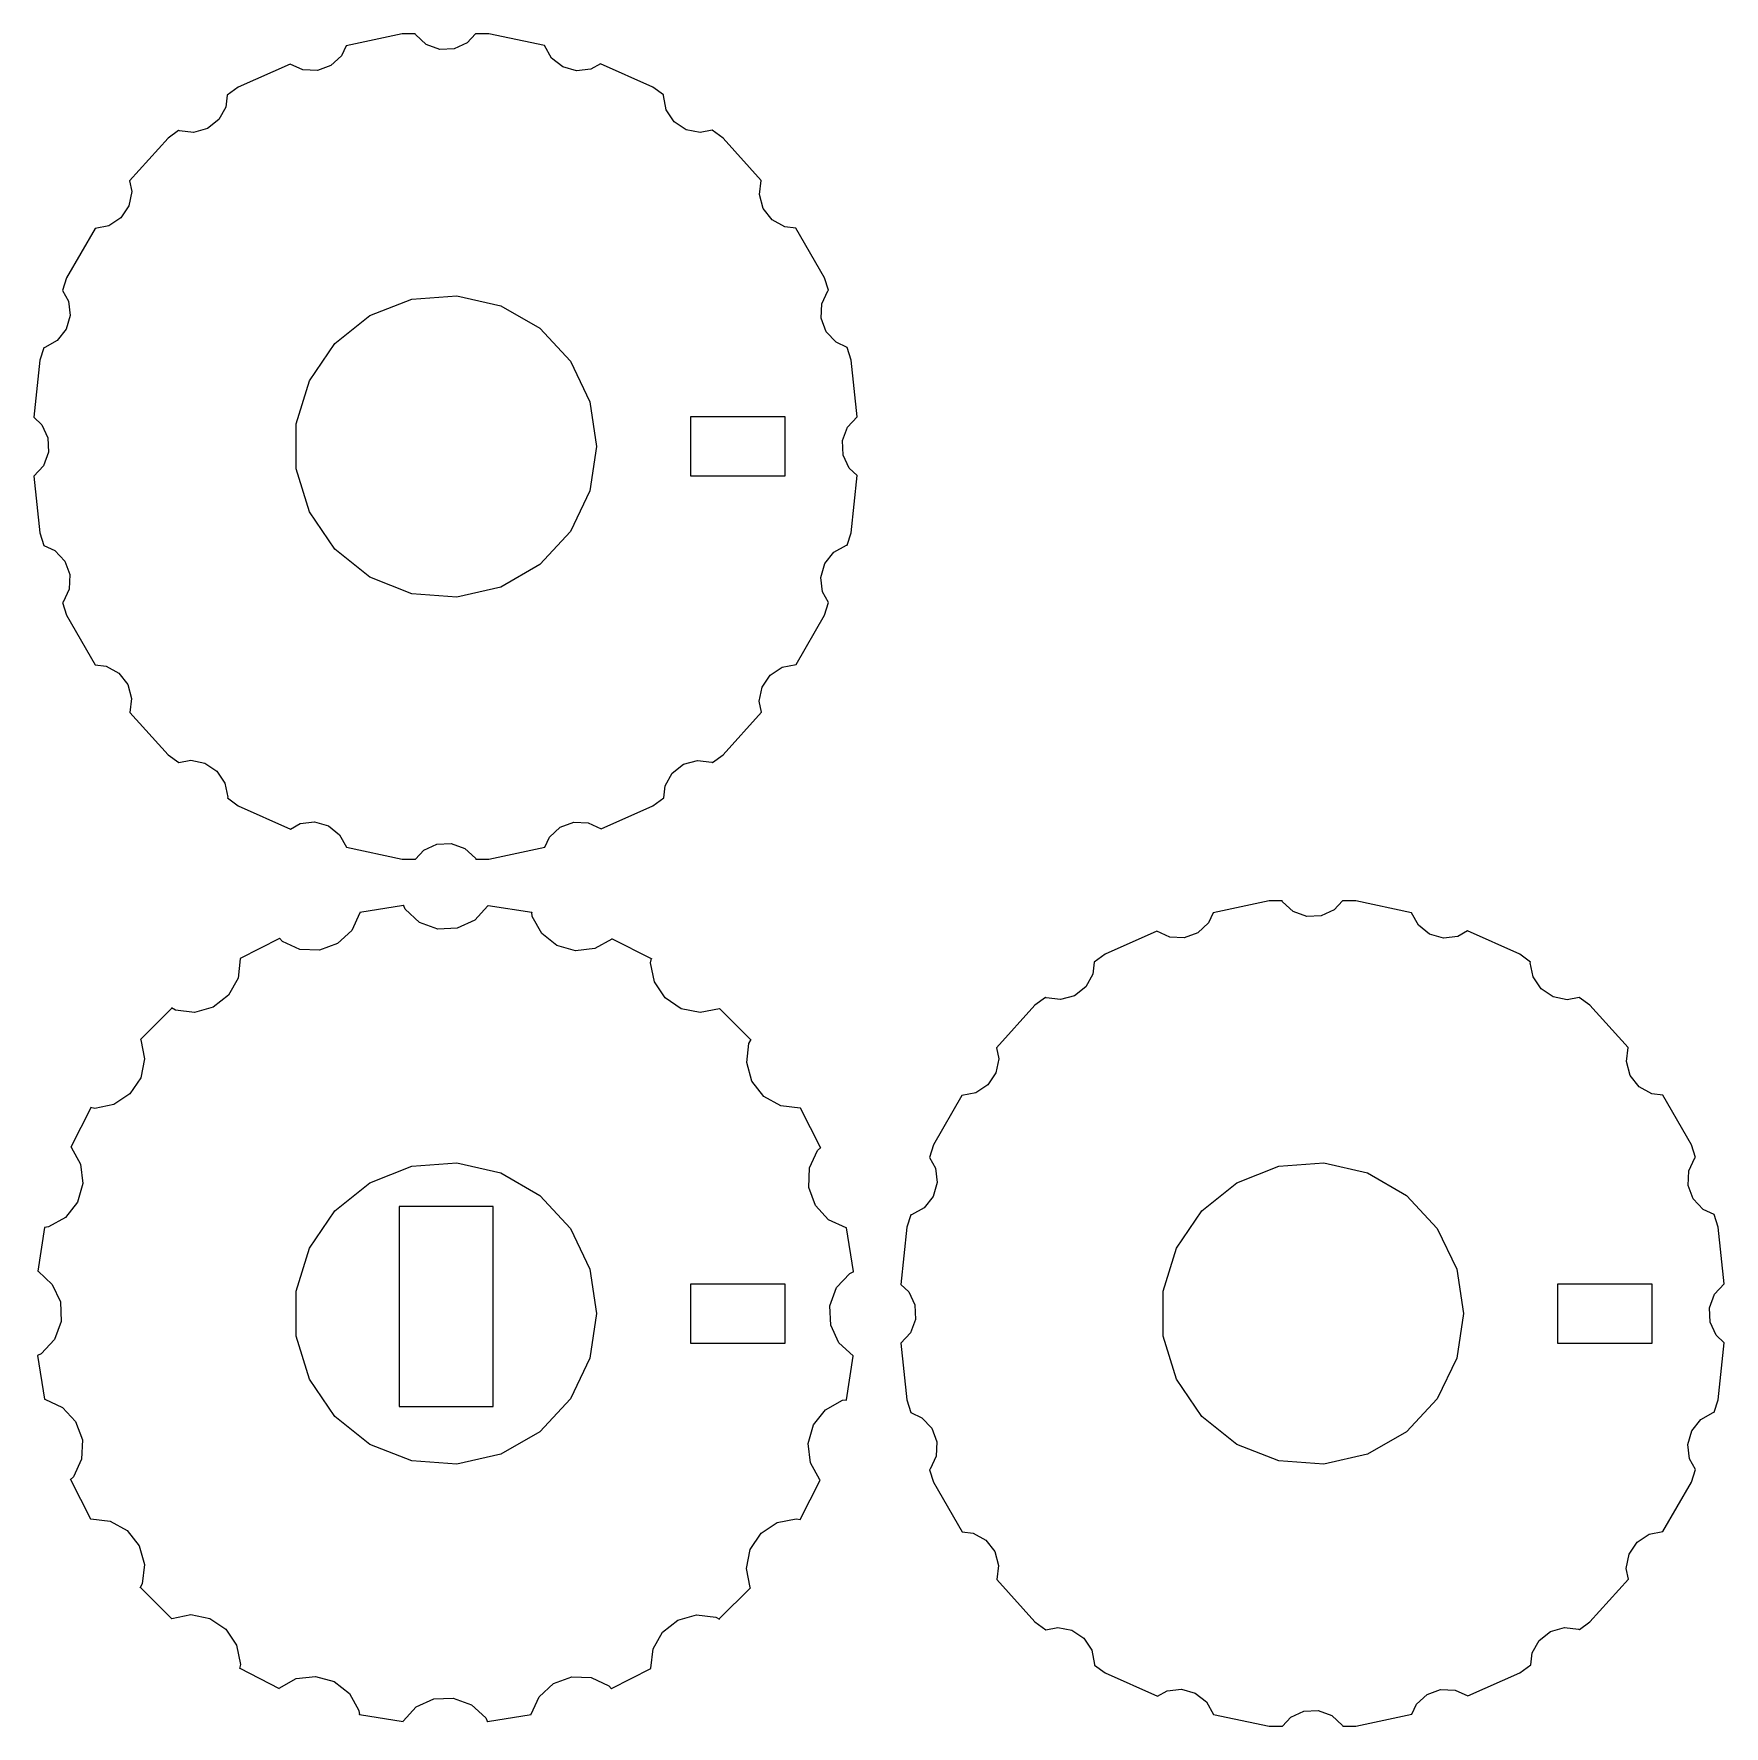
# Model space of a CAD drawing. Header units: metres. Extents: x -17.7 to 55, y -17.7 to 55.
import ezdxf

# ---------------------------------------------------------------- set-up
doc = ezdxf.new("R2010")
doc.units = ezdxf.units.M

msp = doc.modelspace()

# ---------------------------------------------------------------- linework, layer by layer
for p, q in [((-1.86539, 55.0495), (-4.27948, 54.5364)), ((-1.29964, 55.0495), (-1.86539, 55.0495)), ((-1.28531, 55.0184), (-1.29964, 55.0495)), ((-0.83011, 54.5977), (-1.28531, 55.0184)), ((0.93384, 54.667), (0.37088, 54.4074)), ((1.28748, 55.0495), (0.93384, 54.667)), ((1.86539, 55.0495), (1.28748, 55.0495)), ((4.25645, 54.5413), (1.86539, 55.0495)), ((-4.47807, 54.1056), (-4.93327, 53.6848)), ((-4.27948, 54.5364), (-4.47807, 54.1056)), ((-0.24852, 54.3831), (-0.83011, 54.5977)), ((0.37088, 54.4074), (-0.24852, 54.3831)), ((4.5553, 54.0076), (4.25645, 54.5413)), ((5.04211, 53.6239), (4.5553, 54.0076)), ((-6.68973, 53.7507), (-8.92287, 52.7564)), ((-6.13428, 53.4946), (-6.68973, 53.7507)), ((-5.51486, 53.4703), (-6.13428, 53.4946)), ((-4.93327, 53.6848), (-5.51486, 53.4703)), ((5.63875, 53.4556), (5.04211, 53.6239)), ((6.25435, 53.5285), (5.63875, 53.4556)), ((6.66821, 53.7602), (6.25435, 53.5285)), ((8.92287, 52.7564), (6.66821, 53.7602)), ((-9.39041, 52.4167), (-9.45164, 51.8994)), ((-8.92287, 52.7564), (-9.39041, 52.4167)), ((9.38057, 52.4239), (8.92287, 52.7564)), ((9.37389, 52.3903), (9.38057, 52.4239)), ((-9.45164, 51.8994), (-9.75455, 51.3585)), ((9.49483, 51.7823), (9.37389, 52.3903)), ((9.83922, 51.2669), (9.49483, 51.7823)), ((-10.2414, 50.9747), (-10.838, 50.8065)), ((-9.75455, 51.3585), (-10.2414, 50.9747)), ((10.3546, 50.9225), (9.83922, 51.2669)), ((-11.9411, 50.5635), (-13.5926, 48.7294)), ((-11.4834, 50.896), (-11.9411, 50.5635)), ((-11.4536, 50.8793), (-11.4834, 50.896)), ((-10.838, 50.8065), (-11.4536, 50.8793)), ((10.9626, 50.8016), (10.3546, 50.9225)), ((11.4736, 50.9032), (10.9626, 50.8016)), ((11.9411, 50.5635), (11.4736, 50.9032)), ((13.5768, 48.7469), (11.9411, 50.5635)), ((-13.5, 48.2642), (-13.621, 47.6562)), ((-13.5926, 48.7294), (-13.5, 48.2642)), ((13.5049, 48.1395), (13.5768, 48.7469)), ((13.6732, 47.5429), (13.5049, 48.1395)), ((-13.621, 47.6562), (-13.9654, 47.1407)), ((14.057, 47.0561), (13.6732, 47.5429)), ((-15.0807, 46.677), (-16.3029, 44.56)), ((-14.4808, 46.7964), (-15.0807, 46.677)), ((-13.9654, 47.1407), (-14.4808, 46.7964)), ((14.5978, 46.7532), (14.057, 47.0561)), ((15.0689, 46.6974), (14.5978, 46.7532)), ((16.3029, 44.56), (15.0689, 46.6974)), ((-16.3029, 44.56), (-16.4815, 44.0104)), ((16.4777, 44.022), (16.3029, 44.56)), ((-16.4815, 44.0104), (-16.2269, 43.5559)), ((-1.44638, 43.6385), (0.48573, 43.7833)), ((0.48573, 43.7833), (2.37471, 43.3522)), ((16.1931, 43.4358), (16.4526, 43.9988)), ((16.4526, 43.9988), (16.4777, 44.022)), ((-16.2269, 43.5559), (-16.1541, 42.9403)), ((-3.25, 42.9307), (-1.44638, 43.6385)), ((2.37471, 43.3522), (4.05267, 42.3834)), ((16.1687, 42.8164), (16.1931, 43.4358)), ((-16.3223, 42.3436), (-16.7061, 41.8568)), ((-16.1541, 42.9403), (-16.3223, 42.3436)), ((-4.76483, 41.7226), (-3.25, 42.9307)), ((4.05267, 42.3834), (5.37054, 40.9631)), ((16.3833, 42.2348), (16.1687, 42.8164)), ((16.8041, 41.7796), (16.3833, 42.2348)), ((-17.281, 41.5499), (-17.4558, 41.0119)), ((-17.247, 41.5539), (-17.281, 41.5499)), ((-16.7061, 41.8568), (-17.247, 41.5539)), ((-5.85629, 40.1218), (-4.76483, 41.7226)), ((17.2772, 41.5615), (16.8041, 41.7796)), ((17.4558, 41.0119), (17.2772, 41.5615)), ((-17.4558, 41.0119), (-17.7138, 38.5573)), ((5.37054, 40.9631), (6.21121, 39.2174)), ((17.7113, 38.5808), (17.4558, 41.0119)), ((-6.4274, 38.2703), (-5.85629, 40.1218)), ((6.21121, 39.2174), (6.5, 37.3015)), ((10.5502, 36.0165), (10.5502, 38.5865)), ((10.5502, 38.5865), (14.6005, 38.5865)), ((14.6005, 38.5865), (14.6005, 36.0165)), ((-17.7138, 38.5573), (-17.3654, 38.2354)), ((-17.3654, 38.2354), (-17.1059, 37.6724)), ((-6.4274, 36.3327), (-6.4274, 38.2703)), ((17.0816, 37.55), (17.2961, 38.1316)), ((17.2961, 38.1316), (17.7113, 38.5808)), ((-17.1059, 37.6724), (-17.0816, 37.053)), ((6.5, 37.3015), (6.21121, 35.3856)), ((17.1059, 36.9306), (17.0816, 37.55)), ((-17.2961, 36.4714), (-17.7113, 36.0223)), ((-17.0816, 37.053), (-17.2961, 36.4714)), ((17.3654, 36.3677), (17.1059, 36.9306)), ((-17.7113, 36.0223), (-17.4558, 33.5912)), ((-5.85629, 34.4813), (-6.4274, 36.3327)), ((14.6005, 36.0165), (10.5502, 36.0165)), ((17.7138, 36.0457), (17.3654, 36.3677)), ((17.4558, 33.5912), (17.7138, 36.0457)), ((6.21121, 35.3856), (5.37054, 33.6399)), ((-4.76483, 32.8804), (-5.85629, 34.4813)), ((-17.4558, 33.5912), (-17.2772, 33.0415)), ((5.37054, 33.6399), (4.05267, 32.2196)), ((17.281, 33.0531), (17.4558, 33.5912)), ((-17.2772, 33.0415), (-16.8041, 32.8234)), ((-16.8041, 32.8234), (-16.3833, 32.3682)), ((-3.25, 31.6723), (-4.76483, 32.8804)), ((16.7061, 32.7462), (17.247, 33.0491)), ((17.247, 33.0491), (17.281, 33.0531)), ((-16.3833, 32.3682), (-16.1687, 31.7867)), ((4.05267, 32.2196), (2.37471, 31.2508)), ((16.1541, 31.6628), (16.3223, 32.2594)), ((16.3223, 32.2594), (16.7061, 32.7462)), ((-16.1687, 31.7867), (-16.1931, 31.1672)), ((-1.44638, 30.9645), (-3.25, 31.6723)), ((16.2269, 31.0472), (16.1541, 31.6628)), ((-16.4526, 30.6043), (-16.4777, 30.581)), ((-16.4777, 30.581), (-16.3029, 30.043)), ((-16.1931, 31.1672), (-16.4526, 30.6043)), ((0.48573, 30.8197), (-1.44638, 30.9645)), ((2.37471, 31.2508), (0.48573, 30.8197)), ((16.4815, 30.5926), (16.2269, 31.0472)), ((16.3029, 30.043), (16.4815, 30.5926)), ((-16.3029, 30.043), (-15.0689, 27.9056)), ((15.0807, 27.926), (16.3029, 30.043)), ((-15.0689, 27.9056), (-14.5978, 27.8499)), ((-14.5978, 27.8499), (-14.057, 27.547)), ((13.9654, 27.4623), (14.4808, 27.8067)), ((14.4808, 27.8067), (15.0807, 27.926)), ((-14.057, 27.547), (-13.6732, 27.0602)), ((-13.6732, 27.0602), (-13.5049, 26.4635)), ((13.5, 26.3389), (13.621, 26.9469)), ((13.621, 26.9469), (13.9654, 27.4623)), ((-13.5049, 26.4635), (-13.5768, 25.8561)), ((13.5926, 25.8736), (13.5, 26.3389)), ((-13.5768, 25.8561), (-11.9411, 24.0395)), ((11.9411, 24.0395), (13.5926, 25.8736)), ((-11.9411, 24.0395), (-11.4736, 23.6998)), ((11.4834, 23.707), (11.9411, 24.0395)), ((-11.4736, 23.6998), (-10.9626, 23.8015)), ((-10.9626, 23.8015), (-10.3546, 23.6805)), ((-10.3546, 23.6805), (-9.83922, 23.3362)), ((-9.83922, 23.3362), (-9.49483, 22.8207)), ((9.75455, 23.2445), (10.2414, 23.6283)), ((10.2414, 23.6283), (10.838, 23.7966)), ((10.838, 23.7966), (11.4536, 23.7237)), ((11.4536, 23.7237), (11.4834, 23.707)), ((-9.49483, 22.8207), (-9.37389, 22.2127)), ((9.39041, 22.1863), (9.45164, 22.7037)), ((9.45164, 22.7037), (9.75455, 23.2445)), ((-9.37389, 22.2127), (-9.38057, 22.1792)), ((-9.38057, 22.1792), (-8.92287, 21.8466)), ((-8.92287, 21.8466), (-6.66821, 20.8428)), ((6.68973, 20.8524), (8.92287, 21.8466)), ((8.92287, 21.8466), (9.39041, 22.1863)), ((-6.25435, 21.0746), (-5.63875, 21.1474)), ((-5.63875, 21.1474), (-5.04211, 20.9792)), ((4.93327, 20.9182), (5.51486, 21.1328)), ((5.51486, 21.1328), (6.13428, 21.1084)), ((-6.66821, 20.8428), (-6.25435, 21.0746)), ((-5.04211, 20.9792), (-4.5553, 20.5954)), ((-4.5553, 20.5954), (-4.25645, 20.0618)), ((4.27948, 20.0667), (4.47807, 20.4974)), ((4.47807, 20.4974), (4.93327, 20.9182)), ((6.13428, 21.1084), (6.68973, 20.8524)), ((-4.25645, 20.0618), (-1.86539, 19.5535)), ((-1.28748, 19.5535), (-0.93384, 19.9361)), ((-0.93384, 19.9361), (-0.37088, 20.1956)), ((-0.37088, 20.1956), (0.24852, 20.2199)), ((0.24852, 20.2199), (0.83011, 20.0054)), ((0.83011, 20.0054), (1.28531, 19.5846)), ((1.86539, 19.5535), (4.27948, 20.0667)), ((-1.86539, 19.5535), (-1.28748, 19.5535)), ((1.28531, 19.5846), (1.29964, 19.5535)), ((1.29964, 19.5535), (1.86539, 19.5535)), ((-1.80524, 17.5498), (-3.68384, 17.2523)), ((-1.72977, 17.394), (-1.80714, 17.5619)), ((-1.80714, 17.5619), (-1.80524, 17.5498)), ((1.82303, 17.5336), (1.25674, 16.921)), ((1.8277, 17.5462), (1.82303, 17.5336)), ((3.7063, 17.2487), (1.8277, 17.5462)), ((35.4361, 17.748), (33.022, 17.2349)), ((36.0019, 17.748), (35.4361, 17.748)), ((36.0162, 17.7169), (36.0019, 17.748)), ((36.4714, 17.2961), (36.0162, 17.7169)), ((38.589, 17.748), (38.2354, 17.3654)), ((39.1669, 17.748), (38.589, 17.748)), ((41.558, 17.2398), (39.1669, 17.748)), ((-3.68436, 17.2388), (-4.03363, 16.4812)), ((-3.68384, 17.2523), (-3.68436, 17.2388)), ((-1.11716, 16.8277), (-1.72977, 17.394)), ((-0.33447, 16.539), (-1.11716, 16.8277)), ((1.25674, 16.921), (0.49913, 16.5717)), ((3.70821, 17.2608), (3.7063, 17.2487)), ((3.72993, 17.0772), (3.70821, 17.2608)), ((4.13756, 16.3493), (3.72993, 17.0772)), ((32.8234, 16.8041), (32.3682, 16.3833)), ((33.022, 17.2349), (32.8234, 16.8041)), ((37.053, 17.0816), (36.4714, 17.2961)), ((37.6724, 17.1059), (37.053, 17.0816)), ((38.2354, 17.3654), (37.6724, 17.1059)), ((41.8568, 16.7061), (41.558, 17.2398)), ((-7.14008, 16.133), (-8.83478, 15.2695)), ((-7.02014, 16.0081), (-7.14561, 16.1439)), ((-7.14561, 16.1439), (-7.14008, 16.133)), ((-4.03363, 16.4812), (-4.64624, 15.9149)), ((0.49913, 16.5717), (-0.33447, 16.539)), ((4.79271, 15.8329), (4.13756, 16.3493)), ((7.15199, 16.1121), (6.4241, 15.7045)), ((7.16034, 16.1227), (7.15199, 16.1121)), ((8.85504, 15.2592), (7.16034, 16.1227)), ((30.6118, 16.4491), (28.3786, 15.4549)), ((31.1672, 16.1931), (30.6118, 16.4491)), ((31.7867, 16.1687), (31.1672, 16.1931)), ((32.3682, 16.3833), (31.7867, 16.1687)), ((42.3436, 16.3223), (41.8568, 16.7061)), ((42.9403, 16.1541), (42.3436, 16.3223)), ((43.5559, 16.2269), (42.9403, 16.1541)), ((43.9697, 16.4587), (43.5559, 16.2269)), ((46.2244, 15.4549), (43.9697, 16.4587)), ((-6.26253, 15.6589), (-7.02014, 16.0081)), ((-5.42892, 15.6261), (-6.26253, 15.6589)), ((-4.64624, 15.9149), (-5.42892, 15.6261)), ((5.59564, 15.6064), (4.79271, 15.8329)), ((6.4241, 15.7045), (5.59564, 15.6064)), ((28.3786, 15.4549), (27.9111, 15.1152)), ((46.6821, 15.1223), (46.2244, 15.4549)), ((-8.83112, 15.2565), (-8.92917, 14.4281)), ((-8.83478, 15.2695), (-8.83112, 15.2565)), ((8.82452, 15.0888), (8.86058, 15.2701)), ((8.98727, 14.2706), (8.82452, 15.0888)), ((8.86058, 15.2701), (8.85504, 15.2592)), ((27.8499, 14.5978), (27.547, 14.057)), ((27.9111, 15.1152), (27.8499, 14.5978)), ((46.6754, 15.0888), (46.6821, 15.1223)), ((46.7964, 14.4808), (46.6754, 15.0888)), ((-8.92917, 14.4281), (-9.33681, 13.7002)), ((9.45076, 13.5769), (8.98727, 14.2706)), ((27.547, 14.057), (27.0602, 13.6732)), ((47.1407, 13.9654), (46.7964, 14.4808)), ((47.6562, 13.621), (47.1407, 13.9654)), ((-11.776, 13.137), (-13.1209, 11.7921)), ((-11.6234, 13.0553), (-11.7846, 13.1456)), ((-11.7846, 13.1456), (-11.776, 13.137)), ((-9.99196, 13.1837), (-10.7949, 12.9573)), ((-9.33681, 13.7002), (-9.99196, 13.1837)), ((10.1444, 13.1134), (9.45076, 13.5769)), ((10.9626, 12.9507), (10.1444, 13.1134)), ((11.7809, 13.1134), (10.9626, 12.9507)), ((11.7921, 13.1209), (11.7809, 13.1134)), ((13.137, 11.776), (11.7921, 13.1209)), ((25.3604, 13.262), (23.7089, 11.4279)), ((25.8181, 13.5945), (25.3604, 13.262)), ((25.8479, 13.5778), (25.8181, 13.5945)), ((26.4635, 13.5049), (25.8479, 13.5778)), ((27.0602, 13.6732), (26.4635, 13.5049)), ((48.2642, 13.5), (47.6562, 13.621)), ((48.7751, 13.6017), (48.2642, 13.5)), ((49.2427, 13.262), (48.7751, 13.6017)), ((50.8783, 11.4454), (49.2427, 13.262)), ((-10.7949, 12.9573), (-11.6234, 13.0553)), ((-13.1209, 11.7921), (-13.1134, 11.7809)), ((-13.1134, 11.7809), (-12.9507, 10.9626)), ((13.0553, 11.6234), (13.1456, 11.7846)), ((13.1456, 11.7846), (13.137, 11.776)), ((-12.9507, 10.9626), (-13.1134, 10.1444)), ((12.9573, 10.7949), (13.0553, 11.6234)), ((23.8015, 10.9626), (23.6805, 10.3546)), ((23.7089, 11.4279), (23.8015, 10.9626)), ((50.8065, 10.838), (50.8783, 11.4454)), ((13.1837, 9.99196), (12.9573, 10.7949)), ((23.6805, 10.3546), (23.3362, 9.83922)), ((50.9747, 10.2414), (50.8065, 10.838)), ((51.3585, 9.75455), (50.9747, 10.2414)), ((-13.1134, 10.1444), (-13.5769, 9.45076)), ((13.7002, 9.33681), (13.1837, 9.99196)), ((22.8207, 9.49483), (22.2208, 9.3755)), ((23.3362, 9.83922), (22.8207, 9.49483)), ((51.8994, 9.45164), (51.3585, 9.75455)), ((-15.2592, 8.85504), (-16.1227, 7.16034)), ((-15.0888, 8.82452), (-15.2701, 8.86058)), ((-15.2701, 8.86058), (-15.2592, 8.85504)), ((-14.2706, 8.98727), (-15.0888, 8.82452)), ((-13.5769, 9.45076), (-14.2706, 8.98727)), ((14.4281, 8.92917), (13.7002, 9.33681)), ((15.2565, 8.83112), (14.4281, 8.92917)), ((15.2695, 8.83478), (15.2565, 8.83112)), ((16.133, 7.14008), (15.2695, 8.83478)), ((22.2208, 9.3755), (20.9986, 7.25851)), ((52.3704, 9.39589), (51.8994, 9.45164)), ((53.6044, 7.25851), (52.3704, 9.39589)), ((-16.1227, 7.16034), (-16.1121, 7.15199)), ((-16.1121, 7.15199), (-15.7045, 6.4241)), ((15.6589, 6.26253), (16.0081, 7.02014)), ((16.0081, 7.02014), (16.1439, 7.14561)), ((16.1439, 7.14561), (16.133, 7.14008)), ((20.9986, 7.25851), (20.82, 6.70889)), ((20.82, 6.70889), (21.0746, 6.25435)), ((53.4946, 6.13428), (53.7541, 6.69724)), ((53.7793, 6.72047), (53.6044, 7.25851)), ((53.7541, 6.69724), (53.7793, 6.72047)), ((-15.7045, 6.4241), (-15.6064, 5.59564)), ((-3.25, 5.62915), (-1.44638, 6.33702)), ((-1.44638, 6.33702), (0.48573, 6.48181)), ((0.48573, 6.48181), (2.37471, 6.05067)), ((2.37471, 6.05067), (4.05267, 5.08189)), ((15.6261, 5.42892), (15.6589, 6.26253)), ((21.0746, 6.25435), (21.1474, 5.63875)), ((34.0515, 5.62915), (35.8551, 6.33702)), ((35.8551, 6.33702), (37.7873, 6.48181)), ((37.7873, 6.48181), (39.6762, 6.05067)), ((39.6762, 6.05067), (41.3542, 5.08189)), ((53.4703, 5.51486), (53.4946, 6.13428)), ((-15.6064, 5.59564), (-15.8329, 4.79271)), ((-4.76483, 4.42111), (-3.25, 5.62915)), ((15.9149, 4.64624), (15.6261, 5.42892)), ((21.1474, 5.63875), (20.9792, 5.04211)), ((32.5367, 4.42111), (34.0515, 5.62915)), ((53.6848, 4.93327), (53.4703, 5.51486)), ((-15.8329, 4.79271), (-16.3493, 4.13756)), ((-5.85629, 2.82024), (-4.76483, 4.42111)), ((2.05025, 4.60999), (-2, 4.60999)), ((-2, 4.60999), (-2, -4)), ((2.05025, -4), (2.05025, 4.60999)), ((4.05267, 5.08189), (5.37054, 3.66158)), ((16.4812, 4.03363), (15.9149, 4.64624)), ((20.5954, 4.5553), (20.0545, 4.25241)), ((20.9792, 5.04211), (20.5954, 4.5553)), ((31.4452, 2.82024), (32.5367, 4.42111)), ((41.3542, 5.08189), (42.6721, 3.66158)), ((54.1056, 4.47807), (53.6848, 4.93327)), ((54.5787, 4.25996), (54.1056, 4.47807)), ((-17.2487, 3.7063), (-17.5462, 1.8277)), ((-17.0772, 3.72993), (-17.2608, 3.70821)), ((-17.2608, 3.70821), (-17.2487, 3.7063)), ((-16.3493, 4.13756), (-17.0772, 3.72993)), ((5.37054, 3.66158), (6.21121, 1.91589)), ((17.2388, 3.68436), (16.4812, 4.03363)), ((17.2523, 3.68384), (17.2388, 3.68436)), ((17.5498, 1.80524), (17.2523, 3.68384)), ((19.8457, 3.71034), (19.5878, 1.25583)), ((20.0206, 4.24838), (19.8457, 3.71034)), ((20.0545, 4.25241), (20.0206, 4.24838)), ((42.6721, 3.66158), (43.5127, 1.91589)), ((54.7573, 3.71034), (54.5787, 4.25996)), ((55.0128, 1.27924), (54.7573, 3.71034)), ((-6.4274, 0.96876), (-5.85629, 2.82024)), ((30.8741, 0.96876), (31.4452, 2.82024)), ((-17.5462, 1.8277), (-17.5336, 1.82303)), ((-17.5336, 1.82303), (-16.921, 1.25674)), ((6.21121, 1.91589), (6.5, 0)), ((16.8277, 1.11716), (17.394, 1.72977)), ((17.394, 1.72977), (17.5619, 1.80714)), ((17.5619, 1.80714), (17.5498, 1.80524)), ((43.5127, 1.91589), (43.8015, 0)), ((-16.921, 1.25674), (-16.5717, 0.49913)), ((-6.4274, -0.96876), (-6.4274, 0.96876)), ((10.5502, -1.28499), (10.5502, 1.28499)), ((10.5502, 1.28499), (14.6005, 1.28499)), ((14.6005, 1.28499), (14.6005, -1.28499)), ((16.539, 0.33447), (16.8277, 1.11716)), ((19.5878, 1.25583), (19.9361, 0.93384)), ((19.9361, 0.93384), (20.1956, 0.37088)), ((30.8741, -0.96876), (30.8741, 0.96876)), ((47.8518, -1.28499), (47.8518, 1.28499)), ((47.8518, 1.28499), (51.902, 1.28499)), ((51.902, 1.28499), (51.902, -1.28499)), ((54.3831, 0.24852), (54.5977, 0.83011)), ((54.5977, 0.83011), (55.0128, 1.27924)), ((-16.5717, 0.49913), (-16.539, -0.33447)), ((6.5, 0), (6.21121, -1.91589)), ((16.5717, -0.49913), (16.539, 0.33447)), ((20.1956, 0.37088), (20.2199, -0.24852)), ((43.8015, 0), (43.5127, -1.91589)), ((54.4074, -0.37088), (54.3831, 0.24852)), ((-16.539, -0.33447), (-16.8277, -1.11716)), ((16.921, -1.25674), (16.5717, -0.49913)), ((20.2199, -0.24852), (20.0054, -0.83011)), ((54.667, -0.93384), (54.4074, -0.37088)), ((-16.8277, -1.11716), (-17.394, -1.72977)), ((-5.85629, -2.82024), (-6.4274, -0.96876)), ((14.6005, -1.28499), (10.5502, -1.28499)), ((17.5336, -1.82303), (16.921, -1.25674)), ((20.0054, -0.83011), (19.5902, -1.27924)), ((19.5902, -1.27924), (19.8457, -3.71034)), ((31.4452, -2.82024), (30.8741, -0.96876)), ((51.902, -1.28499), (47.8518, -1.28499)), ((55.0153, -1.25583), (54.667, -0.93384)), ((54.7573, -3.71034), (55.0153, -1.25583)), ((-17.394, -1.72977), (-17.5619, -1.80714)), ((-17.5619, -1.80714), (-17.5498, -1.80524)), ((-17.5498, -1.80524), (-17.2523, -3.68384)), ((6.21121, -1.91589), (5.37054, -3.66158)), ((17.2487, -3.7063), (17.5462, -1.8277)), ((17.5462, -1.8277), (17.5336, -1.82303)), ((43.5127, -1.91589), (42.6721, -3.66158)), ((-4.76483, -4.42111), (-5.85629, -2.82024)), ((32.5367, -4.42111), (31.4452, -2.82024)), ((-17.2523, -3.68384), (-17.2388, -3.68436)), ((-17.2388, -3.68436), (-16.4812, -4.03363)), ((-16.4812, -4.03363), (-15.9149, -4.64624)), ((-2, -4), (2.05025, -4)), ((5.37054, -3.66158), (4.05267, -5.08189)), ((15.8329, -4.79271), (16.3493, -4.13756)), ((16.3493, -4.13756), (17.0772, -3.72993)), ((17.0772, -3.72993), (17.2608, -3.70821)), ((17.2608, -3.70821), (17.2487, -3.7063)), ((19.8457, -3.71034), (20.0243, -4.25996)), ((20.0243, -4.25996), (20.4974, -4.47807)), ((42.6721, -3.66158), (41.3542, -5.08189)), ((54.0076, -4.5553), (54.5485, -4.25241)), ((54.5485, -4.25241), (54.5825, -4.24838)), ((54.5825, -4.24838), (54.7573, -3.71034)), ((-15.9149, -4.64624), (-15.6261, -5.42892)), ((-3.25, -5.62915), (-4.76483, -4.42111)), ((4.05267, -5.08189), (2.37471, -6.05067)), ((15.6064, -5.59564), (15.8329, -4.79271)), ((20.4974, -4.47807), (20.9182, -4.93327)), ((20.9182, -4.93327), (21.1328, -5.51486)), ((34.0515, -5.62915), (32.5367, -4.42111)), ((41.3542, -5.08189), (39.6762, -6.05067)), ((53.4556, -5.63875), (53.6239, -5.04211)), ((53.6239, -5.04211), (54.0076, -4.5553)), ((-15.6261, -5.42892), (-15.6589, -6.26253)), ((-1.44638, -6.33702), (-3.25, -5.62915)), ((15.7045, -6.4241), (15.6064, -5.59564)), ((21.1328, -5.51486), (21.1084, -6.13428)), ((35.8551, -6.33702), (34.0515, -5.62915)), ((53.5285, -6.25435), (53.4556, -5.63875)), ((-15.6589, -6.26253), (-16.0081, -7.02014)), ((0.48573, -6.48181), (-1.44638, -6.33702)), ((2.37471, -6.05067), (0.48573, -6.48181)), ((16.1121, -7.15199), (15.7045, -6.4241)), ((21.1084, -6.13428), (20.8489, -6.69724)), ((37.7873, -6.48181), (35.8551, -6.33702)), ((39.6762, -6.05067), (37.7873, -6.48181)), ((53.783, -6.70889), (53.5285, -6.25435)), ((-16.0081, -7.02014), (-16.1439, -7.14561)), ((-16.1439, -7.14561), (-16.133, -7.14008)), ((-16.133, -7.14008), (-15.2695, -8.83478)), ((15.2592, -8.85504), (16.1227, -7.16034)), ((16.1227, -7.16034), (16.1121, -7.15199)), ((20.8489, -6.69724), (20.8238, -6.72047)), ((20.8238, -6.72047), (20.9986, -7.25851)), ((20.9986, -7.25851), (22.2326, -9.39589)), ((52.3822, -9.3755), (53.6044, -7.25851)), ((53.6044, -7.25851), (53.783, -6.70889)), ((-15.2695, -8.83478), (-15.2565, -8.83112)), ((-15.2565, -8.83112), (-14.4281, -8.92917)), ((-14.4281, -8.92917), (-13.7002, -9.33681)), ((-13.7002, -9.33681), (-13.1837, -9.99196)), ((13.1134, -10.1444), (13.5769, -9.45076)), ((13.5769, -9.45076), (14.2706, -8.98727)), ((14.2706, -8.98727), (15.0888, -8.82452)), ((15.0888, -8.82452), (15.2701, -8.86058)), ((15.2701, -8.86058), (15.2592, -8.85504)), ((22.2326, -9.39589), (22.7037, -9.45164)), ((22.7037, -9.45164), (23.2445, -9.75455)), ((51.7823, -9.49483), (52.3822, -9.3755)), ((-13.1837, -9.99196), (-12.9573, -10.7949)), ((12.9507, -10.9626), (13.1134, -10.1444)), ((23.2445, -9.75455), (23.6283, -10.2414)), ((50.9225, -10.3546), (51.2669, -9.83922)), ((51.2669, -9.83922), (51.7823, -9.49483)), ((-12.9573, -10.7949), (-13.0553, -11.6234)), ((23.6283, -10.2414), (23.7966, -10.838)), ((23.7966, -10.838), (23.7247, -11.4454)), ((50.8016, -10.9626), (50.9225, -10.3546)), ((-13.0553, -11.6234), (-13.1456, -11.7846)), ((13.1134, -11.7809), (12.9507, -10.9626)), ((23.7247, -11.4454), (25.3604, -13.262)), ((49.2427, -13.262), (50.8941, -11.4279)), ((50.8941, -11.4279), (50.8016, -10.9626)), ((-13.1456, -11.7846), (-13.137, -11.776)), ((-13.137, -11.776), (-11.7921, -13.1209)), ((11.776, -13.137), (13.1209, -11.7921)), ((13.1209, -11.7921), (13.1134, -11.7809)), ((-11.7809, -13.1134), (-10.9626, -12.9507)), ((-10.9626, -12.9507), (-10.1444, -13.1134)), ((9.99196, -13.1837), (10.7949, -12.9573)), ((10.7949, -12.9573), (11.6234, -13.0553)), ((11.6234, -13.0553), (11.7846, -13.1456)), ((-11.7921, -13.1209), (-11.7809, -13.1134)), ((-10.1444, -13.1134), (-9.45076, -13.5769)), ((-9.45076, -13.5769), (-8.98727, -14.2706)), ((8.92917, -14.4281), (9.33681, -13.7002)), ((9.33681, -13.7002), (9.99196, -13.1837)), ((11.7846, -13.1456), (11.776, -13.137)), ((25.3604, -13.262), (25.8279, -13.6017)), ((25.8279, -13.6017), (26.3389, -13.5)), ((26.3389, -13.5), (26.9469, -13.621)), ((26.9469, -13.621), (27.4623, -13.9654)), ((47.0561, -14.057), (47.5429, -13.6732)), ((47.5429, -13.6732), (48.1395, -13.5049)), ((48.1395, -13.5049), (48.7551, -13.5778)), ((48.7551, -13.5778), (48.785, -13.5945)), ((48.785, -13.5945), (49.2427, -13.262)), ((-8.98727, -14.2706), (-8.82452, -15.0888)), ((8.83112, -15.2565), (8.92917, -14.4281)), ((27.4623, -13.9654), (27.8067, -14.4808)), ((27.8067, -14.4808), (27.9276, -15.0888)), ((46.7532, -14.5978), (47.0561, -14.057)), ((-8.82452, -15.0888), (-8.86058, -15.2701)), ((-8.86058, -15.2701), (-8.85504, -15.2592)), ((-8.85504, -15.2592), (-7.16034, -16.1227)), ((7.14008, -16.133), (8.83478, -15.2695)), ((8.83478, -15.2695), (8.83112, -15.2565)), ((27.9276, -15.0888), (27.9209, -15.1223)), ((27.9209, -15.1223), (28.3786, -15.4549)), ((46.2244, -15.4549), (46.6919, -15.1152)), ((46.6919, -15.1152), (46.7532, -14.5978)), ((-7.15199, -16.1121), (-6.4241, -15.7045)), ((-6.4241, -15.7045), (-5.59564, -15.6064)), ((-5.59564, -15.6064), (-4.79271, -15.8329)), ((-4.79271, -15.8329), (-4.13756, -16.3493)), ((4.03363, -16.4812), (4.64624, -15.9149)), ((4.64624, -15.9149), (5.42892, -15.6261)), ((5.42892, -15.6261), (6.26253, -15.6589)), ((6.26253, -15.6589), (7.02014, -16.0081)), ((7.02014, -16.0081), (7.14561, -16.1439)), ((28.3786, -15.4549), (30.6333, -16.4587)), ((43.9913, -16.4491), (46.2244, -15.4549)), ((-7.16034, -16.1227), (-7.15199, -16.1121)), ((-4.13756, -16.3493), (-3.72993, -17.0772)), ((-1.25674, -16.921), (-0.49913, -16.5717)), ((-0.49913, -16.5717), (0.33447, -16.539)), ((0.33447, -16.539), (1.11716, -16.8277)), ((3.68436, -17.2388), (4.03363, -16.4812)), ((7.14561, -16.1439), (7.14008, -16.133)), ((30.6333, -16.4587), (31.0472, -16.2269)), ((31.0472, -16.2269), (31.6628, -16.1541)), ((31.6628, -16.1541), (32.2594, -16.3223)), ((32.2594, -16.3223), (32.7462, -16.7061)), ((32.7462, -16.7061), (33.0451, -17.2398)), ((41.7796, -16.8041), (42.2348, -16.3833)), ((42.2348, -16.3833), (42.8164, -16.1687)), ((42.8164, -16.1687), (43.4358, -16.1931)), ((43.4358, -16.1931), (43.9913, -16.4491)), ((-3.72993, -17.0772), (-3.70821, -17.2608)), ((-3.70821, -17.2608), (-3.7063, -17.2487)), ((-3.7063, -17.2487), (-1.8277, -17.5462)), ((-1.82303, -17.5336), (-1.25674, -16.921)), ((1.11716, -16.8277), (1.72977, -17.394)), ((1.72977, -17.394), (1.80714, -17.5619)), ((1.80524, -17.5498), (3.68384, -17.2523)), ((3.68384, -17.2523), (3.68436, -17.2388)), ((33.0451, -17.2398), (35.4361, -17.748)), ((36.014, -17.748), (36.3677, -17.3654)), ((36.3677, -17.3654), (36.9306, -17.1059)), ((36.9306, -17.1059), (37.55, -17.0816)), ((37.55, -17.0816), (38.1316, -17.2961)), ((38.1316, -17.2961), (38.5868, -17.7169)), ((39.1669, -17.748), (41.581, -17.2349)), ((41.581, -17.2349), (41.7796, -16.8041)), ((-1.8277, -17.5462), (-1.82303, -17.5336)), ((1.80714, -17.5619), (1.80524, -17.5498)), ((35.4361, -17.748), (36.014, -17.748)), ((38.5868, -17.7169), (38.6012, -17.748)), ((38.6012, -17.748), (39.1669, -17.748))]:
    msp.add_line(p, q)

doc.saveas('drawing.dxf')
